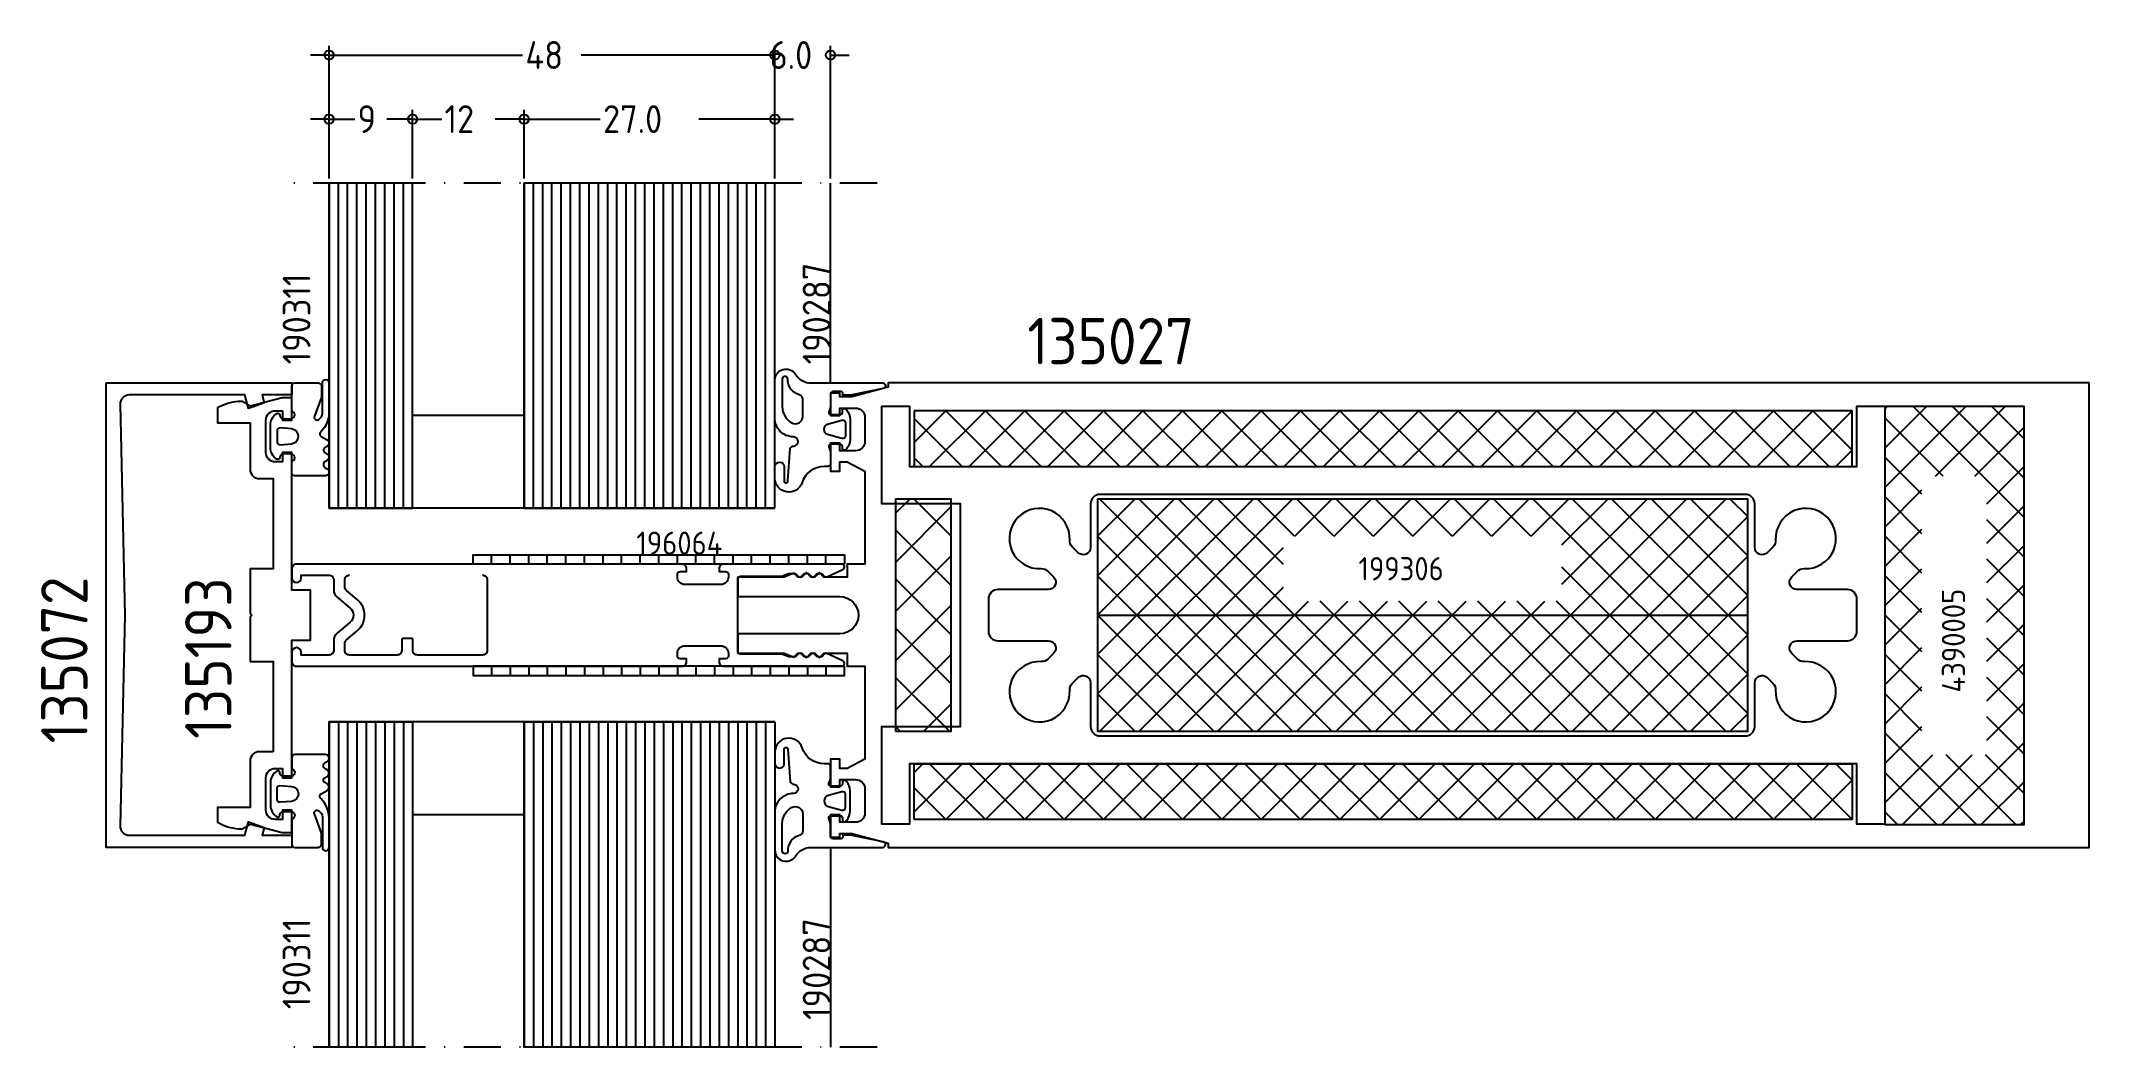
# Model space of a CAD drawing. Header units: millimetres. Extents: x 115 to 336, y 125 to 234.
import ezdxf

# ---------------------------------------------------------------- set-up
doc = ezdxf.new("R2010")
doc.units = ezdxf.units.MM
doc.linetypes.add('DASHDOT', pattern=[8, 4, -2, 0, -2])
doc.layers.add('AM_5', color=3, linetype='Continuous', lineweight=25)
for name, color, linetype in [('AM_C', 7, 'Continuous'), ('AM_S', 7, 'Continuous'), ('Cent3', 7, 'Continuous'), ('Cont2', 7, 'Continuous'), ('DIMENSIONS', 7, 'Continuous'), ('Sonstiges', 7, 'Continuous'), ('WBC-GER-ENG', 7, 'Continuous')]:
    doc.layers.add(name, color=color, linetype=linetype)
doc.styles.get("Standard").update_dxf_attribs({"font": 'ISOCP.SHX'})

# ---------------------------------------------------------------- blocks, each defined once
blk = doc.blocks.new('WI135027_9_9')
at = {"linetype": 'Continuous'}
for p, q in [((16.200001, 25), (16.200001, 25)), ((15.6, 22.9), (15.6, 22.9))]:
    blk.add_line(p, q, dxfattribs=at)
for points, format in [([(145.5, 25), (16.200001, 25), (16.200001, 24.546535), (12.29428, 23.5), (11, 23.5), (11, 23.9), (10, 23.9), (10, 21.5), (11, 21.5), (11, 22.299999), (12.7, 22.299999, -0.414214), (13.7, 21.299999), (13.7, 18.700001, -0.414214), (12.7, 17.700001), (11, 17.700001), (11, 18.5), (10, 18.5), (10, 15.5), (11, 15.5), (11, 16.5), (11.8, 16.5), (13.7, 15.5), (13.7, 5.5), (11.8, 5.5), (11.8, 4.1), (9.282843, 4.1), (8.8, 4.582843), (8.317157, 4.1), (7.882843, 4.1), (7.4, 4.582843), (6.917157, 4.1), (6.482843, 4.1), (6.046713, 4.53613), (5, 4.1), (0, 4.1), (0, 2), (11, 2, -1), (11, -2), (0, -2), (0, -4.1), (5, -4.1), (6.046713, -4.53613), (6.482843, -4.1), (6.917157, -4.1), (7.4, -4.582843), (7.882843, -4.1), (8.317157, -4.1), (8.8, -4.582843), (9.282843, -4.1), (11.8, -4.1), (11.8, -5.5), (13.7, -5.5), (13.7, -15.5)], "xyb"), ([(13.7, -15.5), (11.8, -16.5), (11, -16.5), (11, -15.5), (10, -15.5), (10, -18.5), (11, -18.5), (11, -17.700001), (12.7, -17.700001, -0.414214), (13.7, -18.700001), (13.7, -21.299999, -0.414214), (12.7, -22.299999), (11, -22.299999), (11, -21.5), (10, -21.5), (10, -23.9), (11, -23.9), (11, -23.5), (12.29428, -23.5), (16.200001, -24.546535), (16.200001, -25), (145.5, -25), (145.5, 25)], "xyb"), ([(143.5, 22.9, 0, 0, 0), (143.5, -22.9, 0, 0, 0), (15.6, -22.9, 0, 0, 0), (15.6, 22.9, 0, 0, 0), (143.5, 22.9, 0.1, 0.1, 0)], "xyseb")]:
    blk.add_lwpolyline(points, format=format, dxfattribs=at)
blk = doc.blocks.new('WI196064_253_253')
at = {"linetype": 'Continuous'}
for points, format in [([(-6, -5.5, 0.414214), (-5.5, -5), (-5.5, -4.7), (-6.2, -4.7, -0.414214), (-6.5, -4.4), (-6.5, -4.1, -0.414214), (-5.7, -3.3), (-1.8, -3.3, -0.414214), (-1, -4.1), (-1, -4.4, -0.414214), (-1.3, -4.7), (-2, -4.7), (-2, -5, 0.414214), (-1.5, -5.5), (11.2, -5.5, 0.803179), (11.326393, -4.927925), (9.584262, -4.118617, 0.314902), (9.358579, -4.158579), (9.075736, -4.441421, -0.198912), (8.934315, -4.5), (8.665685, -4.5, -0.198912), (8.524264, -4.441421), (8.241421, -4.158579, 0.414214), (7.958579, -4.158579), (7.675736, -4.441421, -0.198912), (7.534315, -4.5), (7.265685, -4.5, -0.198912), (7.124264, -4.441421), (6.841421, -4.158579, 0.414214), (6.558579, -4.158579), (6.275736, -4.441421, -0.198912), (6.134315, -4.5), (5.559761, -4.5, -0.087489), (5.491357, -4.487939), (4.700252, -4.2), (0.3, -4.2, -0.414214), (0, -3.9), (0, 3.9, -0.414214), (0.3, 4.2), (4.700252, 4.2), (5.491357, 4.487939, -0.087489), (5.559761, 4.5), (6.134315, 4.5, -0.198912), (6.275736, 4.441421), (6.558579, 4.158579, 0.414214), (6.841421, 4.158579), (7.124264, 4.441421, -0.198912), (7.265685, 4.5), (7.534315, 4.5, -0.198912), (7.675736, 4.441421), (7.958579, 4.158579, 0.414214), (8.241421, 4.158579), (8.524264, 4.441421, -0.198912), (8.665685, 4.5), (8.934315, 4.5, -0.198912), (9.075736, 4.441421), (9.358579, 4.158579, 0.314902), (9.584262, 4.118617), (11.326393, 4.927925, 0.803179), (11.2, 5.5), (-1.5, 5.5, 0.414214), (-2, 5), (-2, 4.7), (-1.3, 4.7, -0.414214), (-1, 4.4), (-1, 4.1, -0.414214), (-1.8, 3.3), (-5.7, 3.3, -0.414214), (-6.5, 4.1), (-6.5, 4.4, -0.414214), (-6.2, 4.7), (-5.5, 4.7), (-5.5, 5, 0.414214), (-6, 5.5), (-47.5, 5.5, 0.414214), (-48, 5), (-48, 4, 1), (-47, 4), (-47, 4.3), (-44, 4.3)], "xyb"), ([(-44, 4.3, -0.414214), (-43.5, 3.8), (-43.5, 2.716308, 0.221695), (-43.142788, 1.950263), (-41.731491, 0.766044, -0.466308), (-41.731491, -0.766044), (-43.142788, -1.950263, 0.221695), (-43.5, -2.716308), (-43.5, -3.8, -0.414214), (-44, -4.3), (-47, -4.3), (-47, -4, 1), (-48, -4), (-48, -5, 0.414214), (-47.5, -5.5), (-6, -5.5, 0.414214)], "xyb"), ([(-27.474277, 4.3, -0.414214), (-26.974277, 3.8), (-26.974277, -3.8, -0.414214), (-27.474277, -4.3), (-34.474277, -4.3), (-34.474277, -4.3, -0.414214), (-34.974277, -3.8), (-34.974277, -2.7, 0.414214), (-35.174278, -2.5), (-35.974277, -2.5, 0.414214), (-36.174278, -2.7), (-36.174278, -3.8, -0.414214), (-36.674278, -4.3), (-41.799999, -4.3, -0.414214), (-42.299999, -3.8), (-42.299999, -3.042723, -0.221695), (-42.121395, -2.659701), (-40.960144, -1.685298, 0.466308), (-40.960148, 1.685298), (-42.121395, 2.659701, -0.221695), (-42.299999, 3.042723), (-42.299999, 3.8, -0.414214), (-41.799999, 4.3)], "xyb"), ([(-41.799999, 4.3, 0, 0, 0), (-36.674278, 4.3, 0, 0, -0.414214), (-36.174278, 3.8, 0, 0, 0), (-36.174278, 2.7, 0, 0, 0.414214), (-35.974277, 2.5, 0, 0, 0), (-35.174278, 2.5, 0, 0, 0.414214), (-34.974277, 2.7, 0, 0, 0), (-34.974277, 3.8, 0, 0, -0.414214), (-34.474277, 4.3, 0, 0, 0), (-27.474277, 4.3, 0.1, 0.1, 0)], "xyseb"), ([(-17.974277, 4.3, 0, 0, -0.414214), (-17.474277, 3.8, 0, 0, 0), (-17.474277, -3.8, 0, 0, -0.414214), (-17.974277, -4.3, 0, 0, 0), (-25.274279, -4.3, 0, 0, 0), (-25.274279, -4.3, 0, 0, -0.414214), (-25.774279, -3.8, 0, 0, 0), (-25.774279, 3.8, 0, 0, -0.414214), (-25.274279, 4.3, 0.1, 0.1, 0)], "xyseb"), ([(-25.274279, 4.3, 0, 0, 0), (-17.974277, 4.3, 0.1, 0.1, 0)], "xyseb"), ([(-7.7, 0, 0, 0, 0), (-7.7, -3.8, 0, 0, -0.414214), (-8.2, -4.3, 0, 0, 0), (-15.774278, -4.3, 0, 0, 0), (-15.774278, -4.3, 0, 0, -0.414214), (-16.274279, -3.8, 0, 0, 0), (-16.274279, 3.8, 0, 0, -0.414214), (-15.774278, 4.3, 0.1, 0.1, 0)], "xyseb"), ([(-15.774278, 4.3, 0, 0, 0), (-8.2, 4.3, 0, 0, -0.414214), (-7.7, 3.8, 0, 0, 0), (-7.7, 0, 0.1, 0.1, 0)], "xyseb"), ([(-6.5, 0, 0, 0, 0), (-6.5, 1.9, 0, 0, -0.414214), (-6.3, 2.1, 0, 0, 0), (-1.7, 2.1, 0, 0, -0.414214), (-1.2, 1.6, 0, 0, 0), (-1.2, -1.6, 0, 0, -0.414214), (-1.7, -2.1, 0, 0, 0), (-1.7, -2.1, 0, 0, 0), (-6.3, -2.1, 0, 0, -0.414214), (-6.5, -1.9, 0, 0, 0), (-6.5, 0, 0.1, 0.1, 0)], "xyseb")]:
    blk.add_lwpolyline(points, format=format, dxfattribs=at)
blk = doc.blocks.new('WI199174_253_253')
at = {"linetype": 'Continuous'}
for p, q in [((2, 0), (2, 1)), ((4, 0), (4, 1)), ((6, 0), (6, 1)), ((8, 0), (8, 1)), ((10, 0), (10, 1)), ((12, 0), (12, 1)), ((14, 0), (14, 1)), ((16, 0), (16, 1)), ((18, 0), (18, 1)), ((20, 0), (20, 1)), ((22, 0), (22, 1)), ((24, 0), (24, 1)), ((26, 0), (26, 1)), ((28, 0), (28, 1)), ((30, 0), (30, 1)), ((32, 0), (32, 1)), ((34, 0), (34, 1)), ((36, 0), (36, 1)), ((38, 0), (38, 1))]:
    blk.add_line(p, q, dxfattribs=at)
blk.add_lwpolyline([(0, 0), (40, 0), (40, 1), (0, 1)], close=True, dxfattribs=at)
blk = doc.blocks.new('WI135193_255_255')
at = {"linetype": 'Continuous'}
blk.add_lwpolyline([(-2, -14.7), (-3.5, -14.7, 0.414214), (-4.5, -15.7), (-4.5, -20.7), (-8, -20.7), (-8, -22.304741), (-7.729145, -22.444401, 0.116424), (-5.5, -23), (-5.366025, -23), (-4.474666, -22.485374), (-1.061234, -23.4), (0, -23.4), (0, -21), (-1, -21), (-1, -22), (-1.8, -22, -0.414214), (-2.8, -21), (-2.8, -17.5, -0.414214), (-1.8, -16.5), (-1, -16.5), (-1, -17.5), (0, -17.5), (0, -2.7), (2, -2.7), (2, 2.7), (0, 2.7), (0, 17.5), (-1, 17.5), (-1, 16.5), (-1.8, 16.5, -0.414214), (-2.8, 17.5), (-2.8, 21, -0.414214), (-1.8, 22), (-1, 22), (-1, 21), (0, 21), (0, 23.4), (-1.061234, 23.4), (-4.474666, 22.485374), (-5.366025, 23), (-5.5, 23, 0.116424), (-7.729145, 22.444401), (-8, 22.304741), (-8, 20.7), (-4.5, 20.7), (-4.5, 15.7, 0.414214), (-3.5, 14.7), (-2, 14.7), (-2, 5), (-4.5, 5), (-4.5, 0.2), (-4.3, 0), (-4.5, -0.2), (-4.5, -5), (-2, -5)], format="xyb", close=True, dxfattribs=at)
blk = doc.blocks.new('WI135072_9_9')
at = {"linetype": 'Continuous'}
blk.add_lwpolyline([(-20, 25), (0, 25), (0, 23.700001), (-3.198234, 23.700001), (-2.976936, 22.874105), (-4.674844, 22.256117), (-5.061731, 23.700001), (-17.5, 23.700001, 0.420682), (-18.499758, 22.677967), (-18, 0), (-18.499758, -22.677967, 0.420682), (-17.5, -23.700001), (-5.061731, -23.700001), (-4.674844, -22.256117), (-2.976936, -22.874105), (-3.198234, -23.700001), (0, -23.700001), (0, -25), (-20, -25)], format="xyb", close=True, dxfattribs=at)
blk = doc.blocks.new('WI190311_253_253')
at = {"linetype": 'Continuous'}
for points in [[(0, -0.3, -0.414214), (0.3, 0), (2.8, 0, -0.414214), (3.2, -0.4), (3.2, -1.542178), (2.419608, -3.59332, 0.786113), (2.900175, -3.92345, 0.262074), (3.28, -3.280817), (3.28, 0, -1), (4, 0), (4, -3.174253, -0.174474), (3.15, -5.241408, 0.57735), (3.15, -5.761024), (3.8, -6.136301, -0.57735), (3.8, -6.829122), (3.55, -6.973459, 0.57735), (3.55, -7.493074), (3.8, -7.637412, -0.57735), (3.8, -8.330232), (3.6, -8.445702, 0.56351), (3.585709, -9.129869), (3.8, -9.25359, -0.767327), (3.6, -10), (0.3, -10, -0.414214), (0, -9.7), (0, -8.569615, -0.267949), (0.1, -8.39641, 0.767327), (-0.1, -7.65), (-0.9, -7.65, 0.414214), (-1.3, -8.05, -0.592453), (-1.607692, -8.21853, -0.255924), (-2.3, -6.954555), (-2.3, -4.545445, -0.255924), (-1.607692, -3.28147, -0.592453), (-1.3, -3.45, 0.414214), (-0.9, -3.85), (-0.1, -3.85, 0.767327), (0.1, -3.10359, -0.267949), (0, -2.930385), (0, -0.3)], [(-0.034669, -4.952672), (-1.275501, -4.851002, 0.438367), (-1.6, -5.15), (-1.6, -6.35, 0.438367), (-1.275501, -6.648998), (-0.034669, -6.547328, 0.921414), (-0.034669, -4.952672)]]:
    blk.add_lwpolyline(points, format="xyb", close=True, dxfattribs=at)
blk = doc.blocks.new('WI190287_253_253')
at = {"linetype": 'Continuous'}
for points in [[(6, -0.299428, -0.753051), (3.78316, -0.936637, 0.258199), (2.088998, 0.001347), (-5.615814, 0.002942, -0.903019), (-5.676494, 0.596741), (-2.140843, 1.326974), (-1.320284, 1.326974), (-1.320284, 1.126974, 0.414214), (-1.120284, 0.926974), (-0.295442, 0.926974, 0.466308), (0, 1.279069), (0, 2.615), (0.188, 3.132, 0.520567), (0, 3.4), (-1, 3.4, 0.414214), (-1.3, 3.1), (-1.3, 2.95, -0.700208), (-1.653, 2.821), (-1.749, 2.936, -0.176327), (-2.1, 3.9), (-2.1, 6.1, -0.176327), (-1.749, 7.064), (-1.653, 7.179, -0.700207), (-1.3, 7.05), (-1.3, 6.9, 0.414214), (-1, 6.6), (0, 6.6, 0.520567), (0.188, 6.868), (0, 7.385), (0, 8.7, -0.414214), (0.3, 9), (0.695534, 9, 0.324203), (3.071165, 10.721297, -0.852934), (5.996543, 10.254168), (5.996619, 9.029423, -1), (4.996619, 9.029362), (4.996525, 10.554088, 0.999969), (4.596525, 10.554076), (4.341222, 7.024625, -0.233259), (3.960943, 6.798472, 0.961648), (4, 5.8, -0.414214), (6, 3.8), (6, -0.299428)], [(0.241, 5.597, -0.767327), (0.241, 4.402), (-1.222, 4.01, -0.493145), (-1.6, 4.3), (-1.6, 5.7, -0.493145), (-1.222, 5.99), (0.241, 5.597)], [(4.2, 4.29282, 0.57735), (3, 3.6), (3, 1.768325, 0.337047), (3.366423, 1.286499, -0.347385), (4.6, -0.399457, 1), (5.2, -0.399457), (5.2, 2.56077, 0.267949), (4.2, 4.29282)]]:
    blk.add_lwpolyline(points, format="xyb", close=True, dxfattribs=at)
blk = doc.blocks.new('WI135306_255_255')
at = {"linetype": 'Continuous'}
blk.add_lwpolyline([(140.5, -0.008788), (140.5, -22.5), (137.5, -22.5), (137.5, -16), (35.5, -16), (35.5, -22.5), (32.5, -22.5), (32.5, -12), (41, -12), (41, 12), (32.5, 12), (32.5, 22.5), (35.5, 22.5), (35.5, 16), (137.5, 16), (137.5, 16), (137.5, 22.5), (140.5, 22.5), (140.5, -0.008788)], dxfattribs=at)
blk.add_lwpolyline([(137.5, -0.058894), (137.5, 1.75, 0.414214), (136.5, 2.75), (131.047666, 2.75, -0.668179), (130.481981, 4.115685), (131.078798, 4.712503, -0.212044), (131.83628, 5.004126, 2.597465), (128.754126, 8.08628, -0.212044), (128.462503, 7.328798), (127.865685, 6.731981, -0.668179), (126.5, 7.297666), (126.5, 12, 0.414214), (125.5, 13), (125.5, 13), (56, 13, 0.414214), (55, 12), (55, 7.297666, -0.668179), (53.634315, 6.731981), (53.037497, 7.328798, -0.212044), (52.745874, 8.08628, 2.597465), (49.66372, 5.004126, -0.212044), (50.421202, 4.712503), (51.018019, 4.115685, -0.668179), (50.452334, 2.75), (45, 2.75, 0.414214), (44, 1.75), (44, -1.75, 0.414214), (45, -2.75), (50.452334, -2.75, -0.668179), (51.018019, -4.115685), (50.421202, -4.712503, -0.212044), (49.66372, -5.004126, 2.597465), (52.745874, -8.08628, -0.212044), (53.037497, -7.328798), (53.634315, -6.731981, -0.668179), (55, -7.297666), (55, -12, 0.414214), (56, -13), (125.5, -13, 0.414214), (126.5, -12), (126.5, -7.297666, -0.668179), (127.865685, -6.731981), (128.462503, -7.328798, -0.212044), (128.754126, -8.08628, 2.597465), (131.83628, -5.004126, -0.212044), (131.078798, -4.712503), (130.481981, -4.115685, -0.668179), (131.047666, -2.75), (136.5, -2.75, 0.414214), (137.5, -1.75), (137.5, -0.058894)], format="xyb", dxfattribs=at)
blk = doc.blocks.new('WI4390005_253_253')
at = {"linetype": 'Continuous'}
for points in [[(2.6, 45.026407), (11.323593, 53.75)], [(2.6, 49.269048), (7.080952, 53.75)], [(2.6, 53.511688), (2.838312, 53.75)], [(17.6, 41.79697), (5.64697, 53.75)], [(8.066234, 46.25), (15.566234, 53.75)], [(17.6, 46.03961), (9.88961, 53.75)], [(17.6, 50.282251), (14.132251, 53.75)], [(8.904329, 46.25), (2.6, 52.554329)], [(12.308875, 46.25), (17.6, 51.541125)], [(6.6, 44.311688), (2.6, 48.311688)], [(13.6, 43.298485), (17.6, 47.298485)], [(2.6, 40.783766), (6.6, 44.783766)], [(6.6, 40.069048), (2.6, 44.069048)], [(13.6, 39.055844), (17.6, 43.055844)], [(2.6, 36.541125), (6.6, 40.541125)], [(6.6, 35.826407), (2.6, 39.826407)], [(17.6, 37.554329), (13.6, 41.554329)], [(13.6, 34.813203), (17.6, 38.813203)], [(2.6, 32.298485), (6.6, 36.298485)], [(6.6, 31.583766), (2.6, 35.583766)], [(17.6, 33.311688), (13.6, 37.311688)], [(13.6, 30.570563), (17.6, 34.570563)], [(2.6, 28.055844), (6.6, 32.055844)], [(6.6, 27.341125), (2.6, 31.341125)], [(17.6, 29.069048), (13.6, 33.069048)], [(13.6, 26.327922), (17.6, 30.327922)], [(17.6, 24.826407), (13.6, 28.826407)], [(2.6, 23.813203), (6.6, 27.813203)], [(6.6, 23.098485), (2.6, 27.098485)], [(13.6, 22.085281), (17.6, 26.085281)], [(17.6, 20.583766), (13.6, 24.583766)], [(2.6, 19.570563), (6.6, 23.570563)], [(6.6, 18.855844), (2.6, 22.855844)], [(13.6, 17.842641), (17.6, 21.842641)], [(17.6, 16.341125), (13.6, 20.341125)], [(2.6, 15.327922), (6.6, 19.327922)], [(12.463203, 8.75), (2.6, 18.613203)], [(2.6, 11.085281), (7.764719, 16.25)], [(4.507359, 8.75), (12.007359, 16.25)], [(8.75, 8.75), (17.6, 17.6)], [(16.705844, 8.75), (9.205844, 16.25)], [(17.6, 12.098485), (13.448485, 16.25)], [(8.220563, 8.75), (2.6, 14.370563)], [(12.992641, 8.75), (17.6, 13.357359)], [(3.977922, 8.75), (2.6, 10.127922)], [(17.235281, 8.75), (17.6, 9.114719)]]:
    blk.add_lwpolyline(points, dxfattribs=at)
blk.add_lwpolyline([(2.6, 8.75), (17.6, 8.75), (17.6, 53.75), (2.6, 53.75)], close=True, dxfattribs=at)
blk = doc.blocks.new('WI199306_253_253')
at = {"linetype": 'Continuous'}
for p, q in [((0, 4.242641), (8.257359, 12.5)), ((0, 0), (12.5, 12.5)), ((0, -4.242641), (16.742641, 12.5)), ((0, -8.485281), (20.985281, 12.5)), ((0, 8.485281), (4.014719, 12.5)), ((25.227922, -12.5), (0.227922, 12.5)), ((29.470563, -12.5), (4.470563, 12.5)), ((33.713203, -12.5), (8.713203, 12.5)), ((20, 5.455844), (12.955844, 12.5)), ((21.198485, 8.5), (17.198485, 12.5)), ((21.227922, 8.5), (25.227922, 12.5)), ((25.441125, 8.5), (21.441125, 12.5)), ((25.470563, 8.5), (29.470563, 12.5)), ((29.683766, 8.5), (25.683766, 12.5)), ((29.713203, 8.5), (33.713203, 12.5)), ((33.926407, 8.5), (29.926407, 12.5)), ((33.955844, 8.5), (37.955844, 12.5)), ((38.169048, 8.5), (34.169048, 12.5)), ((38.198485, 8.5), (42.198485, 12.5)), ((38.411688, -12.5), (63.411688, 12.5)), ((42.411688, 8.5), (38.411688, 12.5)), ((42.441125, 8.5), (46.441125, 12.5)), ((42.654329, -12.5), (67.654329, 12.5)), ((46.654329, 8.5), (42.654329, 12.5)), ((46.683766, 8.5), (50.683766, 12.5)), ((70, -10.60303), (46.89697, 12.5)), ((50, 7.573593), (54.926407, 12.5)), ((50, 3.330952), (59.169048, 12.5)), ((70, -6.36039), (51.13961, 12.5)), ((70, -2.117749), (55.382251, 12.5)), ((70, 2.124892), (59.624892, 12.5)), ((70, 6.367532), (63.867532, 12.5)), ((70, 10.610173), (68.110173, 12.5)), ((46.89697, -12.5), (70, 10.60303)), ((20.985281, -12.5), (0, 8.485281)), ((0.227922, -12.5), (20, 7.272078)), ((67.654329, -12.5), (50, 5.154329)), ((51.13961, -12.5), (70, 6.36039)), ((16.742641, -12.5), (0, 4.242641)), ((4.470563, -12.5), (20, 3.029437)), ((0, 0), (70, 0)), ((12.5, -12.5), (0, 0)), ((8.713203, -12.5), (22.713203, 1.5)), ((12.955844, -12.5), (26.955844, 1.5)), ((17.198485, -12.5), (31.198485, 1.5)), ((21.441125, -12.5), (35.441125, 1.5)), ((37.955844, -12.5), (23.955844, 1.5)), ((25.683766, -12.5), (39.683766, 1.5)), ((42.198485, -12.5), (28.198485, 1.5)), ((29.926407, -12.5), (43.926407, 1.5)), ((46.441125, -12.5), (32.441125, 1.5)), ((34.169048, -12.5), (48.169048, 1.5)), ((50.683766, -12.5), (36.683766, 1.5)), ((54.926407, -12.5), (40.926407, 1.5)), ((59.169048, -12.5), (45.169048, 1.5)), ((63.411688, -12.5), (49.411688, 1.5)), ((55.382251, -12.5), (70, 2.117749)), ((59.624892, -12.5), (70, -2.124892)), ((8.257359, -12.5), (0, -4.242641)), ((63.867532, -12.5), (70, -6.367532)), ((4.014719, -12.5), (0, -8.485281)), ((68.110173, -12.5), (70, -10.610173))]:
    blk.add_line(p, q, dxfattribs=at)
blk.add_lwpolyline([(0, 12.5), (0, -12.5), (70, -12.5), (70, 12.5)], close=True, dxfattribs=at)
blk = doc.blocks.new('WI199281_253_253')
at = {"linetype": 'Continuous'}
for p, q in [((0, 0), (6, 6)), ((0, 4.242641), (1.757359, 6)), ((8.485281, 0), (2.485281, 6)), ((4.242641, 0), (10.242641, 6)), ((12.727922, 0), (6.727922, 6)), ((8.485281, 0), (14.485281, 6)), ((16.970563, 0), (10.970563, 6)), ((12.727922, 0), (18.727922, 6)), ((21.213203, 0), (15.213203, 6)), ((16.970563, 0), (22.970563, 6)), ((25.455844, 0), (19.455844, 6)), ((21.213203, 0), (27.213203, 6)), ((29.698485, 0), (23.698485, 6)), ((25.455844, 0), (31.455844, 6)), ((33.941125, 0), (27.941125, 6)), ((29.698485, 0), (35.698485, 6)), ((38.183766, 0), (32.183766, 6)), ((33.941125, 0), (39.941125, 6)), ((42.426407, 0), (36.426407, 6)), ((38.183766, 0), (44.183766, 6)), ((46.669048, 0), (40.669048, 6)), ((42.426407, 0), (48.426407, 6)), ((50.911688, 0), (44.911688, 6)), ((46.669048, 0), (52.669048, 6)), ((55.154329, 0), (49.154329, 6)), ((50.911688, 0), (56.911688, 6)), ((59.39697, 0), (53.39697, 6)), ((55.154329, 0), (61.154329, 6)), ((63.63961, 0), (57.63961, 6)), ((59.39697, 0), (65.39697, 6)), ((67.882251, 0), (61.882251, 6)), ((63.63961, 0), (69.63961, 6)), ((72.124892, 0), (66.124892, 6)), ((67.882251, 0), (73.882251, 6)), ((76.367532, 0), (70.367532, 6)), ((72.124892, 0), (78.124892, 6)), ((80.610173, 0), (74.610173, 6)), ((76.367532, 0), (82.367532, 6)), ((84.852814, 0), (78.852814, 6)), ((80.610173, 0), (86.610173, 6)), ((89.095454, 0), (83.095454, 6)), ((84.852814, 0), (90.852814, 6)), ((93.338095, 0), (87.338095, 6)), ((89.095454, 0), (95.095454, 6)), ((97.580736, 0), (91.580736, 6)), ((93.338095, 0), (99.338095, 6)), ((101, 0.823376), (95.823376, 6)), ((101, 5.066017), (100.066017, 6)), ((4.242641, 0), (0, 4.242641)), ((97.580736, 0), (101, 3.419264))]:
    blk.add_line(p, q, dxfattribs=at)
blk.add_lwpolyline([(101, 0), (101, 6), (0, 6), (0, 0)], close=True, dxfattribs=at)
blk = doc.blocks.new('WI4390004_253_253')
at = {"linetype": 'Continuous'}
for p, q in [((11.9, -15.016058), (13.416058, -13.5)), ((11.9, -20.319359), (17.9, -14.319359)), ((17.9, -17.499554), (13.900446, -13.5)), ((17.9, -22.802855), (11.9, -16.802855)), ((11.9, -25.62266), (17.9, -19.62266)), ((17.9, -28.106156), (11.9, -22.106156)), ((11.9, -30.925961), (17.9, -24.925961)), ((17.9, -33.409457), (11.9, -27.409457)), ((11.9, -36.229262), (17.9, -30.229262)), ((17.687242, -38.5), (11.9, -32.712758)), ((14.932563, -38.5), (17.9, -35.532563)), ((12.383942, -38.5), (11.9, -38.016058))]:
    blk.add_line(p, q, dxfattribs=at)
blk.add_lwpolyline([(11.9, -38.5), (17.9, -38.5), (17.9, -13.5), (11.9, -13.5)], close=True, dxfattribs=at)

msp = doc.modelspace()

# ---------------------------------------------------------------- linework, layer by layer
at = {"layer": 'AM_5'}
for p, q in [((200.03, 196.86), (200.03, 218.36)), ((200.03, 146.86), (200.03, 125.36))]:
    msp.add_line(p, q, dxfattribs=at)
at = {"layer": 'Cent3', "linetype": 'DASHDOT'}
for p, q in [((205.03, 218.36), (141.03, 218.36)), ((205.03, 125.36), (141.03, 125.36))]:
    msp.add_line(p, q, dxfattribs=at)
at = {"layer": 'Cont2'}
for p, q in [((146.03, 183.36), (146.03, 218.36)), ((147.03, 183.36), (147.03, 218.36)), ((148.03, 183.36), (148.03, 218.36)), ((149.03, 183.36), (149.03, 218.36)), ((150.03, 183.36), (150.03, 218.36)), ((151.03, 183.36), (151.03, 218.36)), ((152.03, 183.36), (152.03, 218.36)), ((153.03, 183.36), (153.03, 218.36)), ((154.03, 183.36), (154.03, 218.36)), ((155.03, 183.36), (155.03, 218.36)), ((167.03, 183.36), (167.03, 218.36)), ((168.03, 183.36), (168.03, 218.36)), ((169.03, 183.36), (169.03, 218.36)), ((170.03, 183.36), (170.03, 218.36)), ((171.03, 183.36), (171.03, 218.36)), ((172.03, 183.36), (172.03, 218.36)), ((173.03, 183.36), (173.03, 218.36)), ((174.03, 183.36), (174.03, 218.36)), ((175.03, 183.36), (175.03, 218.36)), ((176.03, 183.36), (176.03, 218.36)), ((177.03, 183.36), (177.03, 218.36)), ((178.03, 183.36), (178.03, 218.36)), ((179.03, 183.36), (179.03, 218.36)), ((180.03, 183.36), (180.03, 218.36)), ((181.03, 183.36), (181.03, 218.36)), ((182.03, 183.36), (182.03, 218.36)), ((183.03, 183.36), (183.03, 218.36)), ((184.03, 183.36), (184.03, 218.36)), ((185.03, 183.36), (185.03, 218.36)), ((186.03, 183.36), (186.03, 218.36)), ((187.03, 183.36), (187.03, 218.36)), ((188.03, 183.36), (188.03, 218.36)), ((189.03, 183.36), (189.03, 218.36)), ((190.03, 183.36), (190.03, 218.36)), ((191.03, 183.36), (191.03, 218.36)), ((192.03, 183.36), (192.03, 218.36)), ((193.03, 183.36), (193.03, 218.36)), ((194.03, 183.36), (194.03, 218.36)), ((167.03, 193.36), (155.03, 193.36)), ((194.03, 183.36), (146.03, 183.36)), ((146.03, 160.36), (146.03, 125.36)), ((194.03, 160.36), (146.03, 160.36)), ((147.03, 160.36), (147.03, 125.36)), ((148.03, 160.36), (148.03, 125.36)), ((149.03, 160.36), (149.03, 125.36)), ((150.03, 160.36), (150.03, 125.36)), ((151.03, 160.36), (151.03, 125.36)), ((152.03, 160.36), (152.03, 125.36)), ((153.03, 160.36), (153.03, 125.36)), ((154.03, 160.36), (154.03, 125.36)), ((155.03, 160.36), (155.03, 125.36)), ((167.03, 160.36), (167.03, 125.36)), ((168.03, 160.36), (168.03, 125.36)), ((169.03, 160.36), (169.03, 125.36)), ((170.03, 160.36), (170.03, 125.36)), ((171.03, 160.36), (171.03, 125.36)), ((172.03, 160.36), (172.03, 125.36)), ((173.03, 160.36), (173.03, 125.36)), ((174.03, 160.36), (174.03, 125.36)), ((175.03, 160.36), (175.03, 125.36)), ((176.03, 160.36), (176.03, 125.36)), ((177.03, 160.36), (177.03, 125.36)), ((178.03, 160.36), (178.03, 125.36)), ((179.03, 160.36), (179.03, 125.36)), ((180.03, 160.36), (180.03, 125.36)), ((181.03, 160.36), (181.03, 125.36)), ((182.03, 160.36), (182.03, 125.36)), ((183.03, 160.36), (183.03, 125.36)), ((184.03, 160.36), (184.03, 125.36)), ((185.03, 160.36), (185.03, 125.36)), ((186.03, 160.36), (186.03, 125.36)), ((187.03, 160.36), (187.03, 125.36)), ((188.03, 160.36), (188.03, 125.36)), ((189.03, 160.36), (189.03, 125.36)), ((190.03, 160.36), (190.03, 125.36)), ((191.03, 160.36), (191.03, 125.36)), ((192.03, 160.36), (192.03, 125.36)), ((193.03, 160.36), (193.03, 125.36)), ((194.03, 160.36), (194.03, 125.36)), ((167.03, 150.36), (155.03, 150.36))]:
    msp.add_line(p, q, dxfattribs=at)
for points in [[(155.03, 183.36), (155.03, 218.36), (146.03, 218.36), (146.03, 183.36)], [(194.03, 183.36), (194.03, 218.36), (167.03, 218.36), (167.03, 183.36)], [(155.03, 160.36), (155.03, 125.36), (146.03, 125.36), (146.03, 160.36)], [(194.03, 160.36), (194.03, 125.36), (167.03, 125.36), (167.03, 160.36)]]:
    msp.add_lwpolyline(points, close=True, dxfattribs=at)
at = {"layer": 'DIMENSIONS'}
for p, q in [((146.03, 232.16), (144.03, 232.16)), ((146.03, 218.86), (146.03, 233.16)), ((146.03, 232.16), (166.87, 232.16)), ((194.03, 232.16), (173.18, 232.16)), ((194.03, 218.86), (194.03, 233.16)), ((200.03, 218.86), (200.03, 233.16)), ((200.03, 232.16), (202.03, 232.16)), ((146.03, 225.26), (144.03, 225.26)), ((146.03, 225.26), (148.8, 225.26)), ((155.03, 225.26), (152.26, 225.26)), ((155.03, 218.86), (155.03, 226.26)), ((155.03, 225.26), (158.16, 225.26)), ((167.03, 225.26), (163.9, 225.26)), ((167.03, 218.86), (167.03, 226.26)), ((167.03, 225.26), (175.23, 225.26)), ((194.03, 225.26), (185.83, 225.26)), ((194.03, 225.26), (196.03, 225.26))]:
    msp.add_line(p, q, dxfattribs=at)
at = {"layer": 'DIMENSIONS', "linetype": 'Continuous'}
for centre in [(146.03, 232.16), (194.03, 232.16), (200.03, 232.16), (146.03, 225.26), (155.03, 225.26), (167.03, 225.26), (194.03, 225.26)]:
    msp.add_circle(centre, 0.5, dxfattribs=at)

# ---------------------------------------------------------------- block references
at = {"layer": 'AM_C', "linetype": 'Continuous'}
for name, p in [('WI190311_253_253', (142.03, 196.86)), ('WI196064_253_253', (190.03, 171.86))]:
    msp.add_blockref(name, p, dxfattribs=at)
at = {"layer": 'AM_C', "linetype": 'Continuous', "rotation": 180}
msp.add_blockref('WI190287_253_253', (200.03, 196.86), dxfattribs=at)
at = {"layer": 'AM_C', "linetype": 'Continuous', "yscale": -1}
msp.add_blockref('WI190311_253_253', (142.03, 146.86), dxfattribs=at)
at = {"layer": 'AM_C', "linetype": 'Continuous', "yscale": -1, "rotation": 180}
msp.add_blockref('WI190287_253_253', (200.03, 146.86), dxfattribs=at)
at = {"layer": 'AM_S', "linetype": 'Continuous'}
for name, p in [('WI135072_9_9', (142.03, 171.86)), ('WI135027_9_9', (190.03, 171.86)), ('WI135193_255_255', (142.03, 171.86))]:
    msp.add_blockref(name, p, dxfattribs=at)
at = {"layer": 'Sonstiges', "linetype": 'Continuous'}
for name, p in [('WI135306_255_255', (173.03, 171.86)), ('WI4390005_253_253', (310.93, 140.56)), ('WI4390004_253_253', (195.13, 197.86)), ('WI199306_253_253', (228.78, 171.86))]:
    msp.add_blockref(name, p, dxfattribs=at)
at = {"layer": 'Sonstiges', "linetype": 'Continuous', "rotation": 180}
for name, p in [('WI199281_253_253', (310.03, 193.86)), ('WI199174_253_253', (201.53, 166.36))]:
    msp.add_blockref(name, p, dxfattribs=at)
at = {"layer": 'Sonstiges', "linetype": 'Continuous', "yscale": -1, "rotation": 180}
for name, p in [('WI199174_253_253', (201.53, 177.36)), ('WI199281_253_253', (310.03, 149.86))]:
    msp.add_blockref(name, p, dxfattribs=at)

# ---------------------------------------------------------------- texts
at = {"layer": 'DIMENSIONS', "linetype": 'Continuous'}
for s, p in [('48', (167.17, 230.66)), ('6.0', (193.46, 230.66)), ('9', (149.1, 223.76)), ('12', (158.46, 223.76)), ('27.0', (175.53, 223.76))]:
    msp.add_text(s, height=3, dxfattribs=at).set_placement(p)
at = {"layer": 'WBC-GER-ENG', "linetype": 'Continuous'}
for s, height, p in [('190287', 3, (200.03, 198.86)), ('190311', 3, (144.03, 198.86)), ('135072', 5, (120.03, 158.05)), ('135193', 5, (135.53, 158.53)), ('4390005', 2.5, (322.18, 163.53)), ('190287', 3, (200.03, 128.29)), ('190311', 3, (144.03, 129.44))]:
    msp.add_text(s, height=height, rotation=90, dxfattribs=at).set_placement(p)
for s, height, p in [('135027', 5, (221.22, 198.86)), ('196064', 2.5, (179.12, 178.36)), ('199306', 2.5, (256.87, 175.61))]:
    msp.add_text(s, height=height, dxfattribs=at).set_placement(p)

doc.saveas('drawing.dxf')
